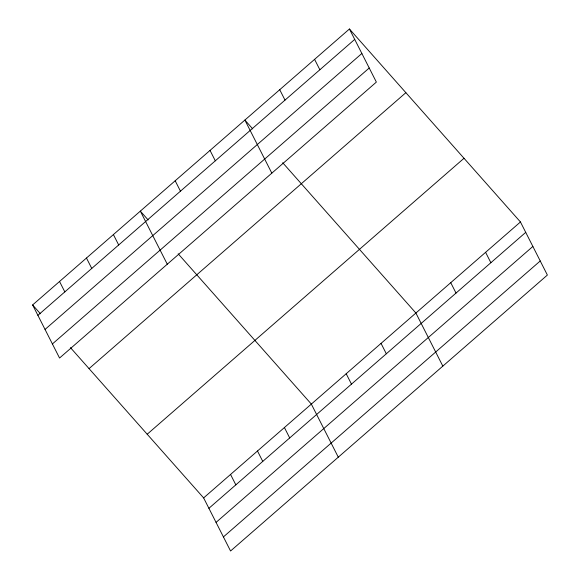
<?xml version="1.0" encoding="UTF-8"?>
<svg xmlns="http://www.w3.org/2000/svg" width="580" height="580" viewBox="0 0 580 580"><rect width="100%" height="100%" fill="white"/><g stroke="black" fill="none" stroke-linecap="round" stroke-linejoin="round"><path stroke-width="0.87" d="M349.435 29L376.369 82.092L59.551 358.034L32.618 304.942L349.435 29L520.448 221.966L547.382 275.058L230.564 551L203.631 497.908L70.441 347.623M37.896 315.346L354.714 39.404M45.037 329.433L361.862 53.49M52.403 343.947L369.228 68.005M89.052 368.626L405.87 92.677M147.197 434.232L464.014 158.282M203.631 497.908L520.448 221.966M208.901 508.312L525.726 232.362M216.05 522.399L532.875 246.449M223.416 536.913L540.234 260.964M252.692 128.869L244.883 120.06L271.824 173.152M282.707 162.741L415.896 313.026L442.83 366.118M148.139 219.929L140.338 211.127L167.272 264.212M178.161 253.801L311.344 404.086L338.285 457.178M32.618 304.942L40.419 313.751M485.598 252.314L490.876 262.718M450.747 282.67L456.025 293.074M314.585 59.356L319.863 69.752M279.734 89.711L285.012 100.108M381.046 343.382L386.324 353.778M346.195 373.73L351.473 384.134M210.04 150.416L215.311 160.819M175.189 180.772L180.46 191.175M284.418 427.54L289.695 437.943M257.484 451.001L262.762 461.397M113.404 234.581L118.682 244.977M230.557 474.454L235.835 484.858M86.478 258.035L91.756 268.438M59.544 281.488L64.822 291.892"/></g></svg>
